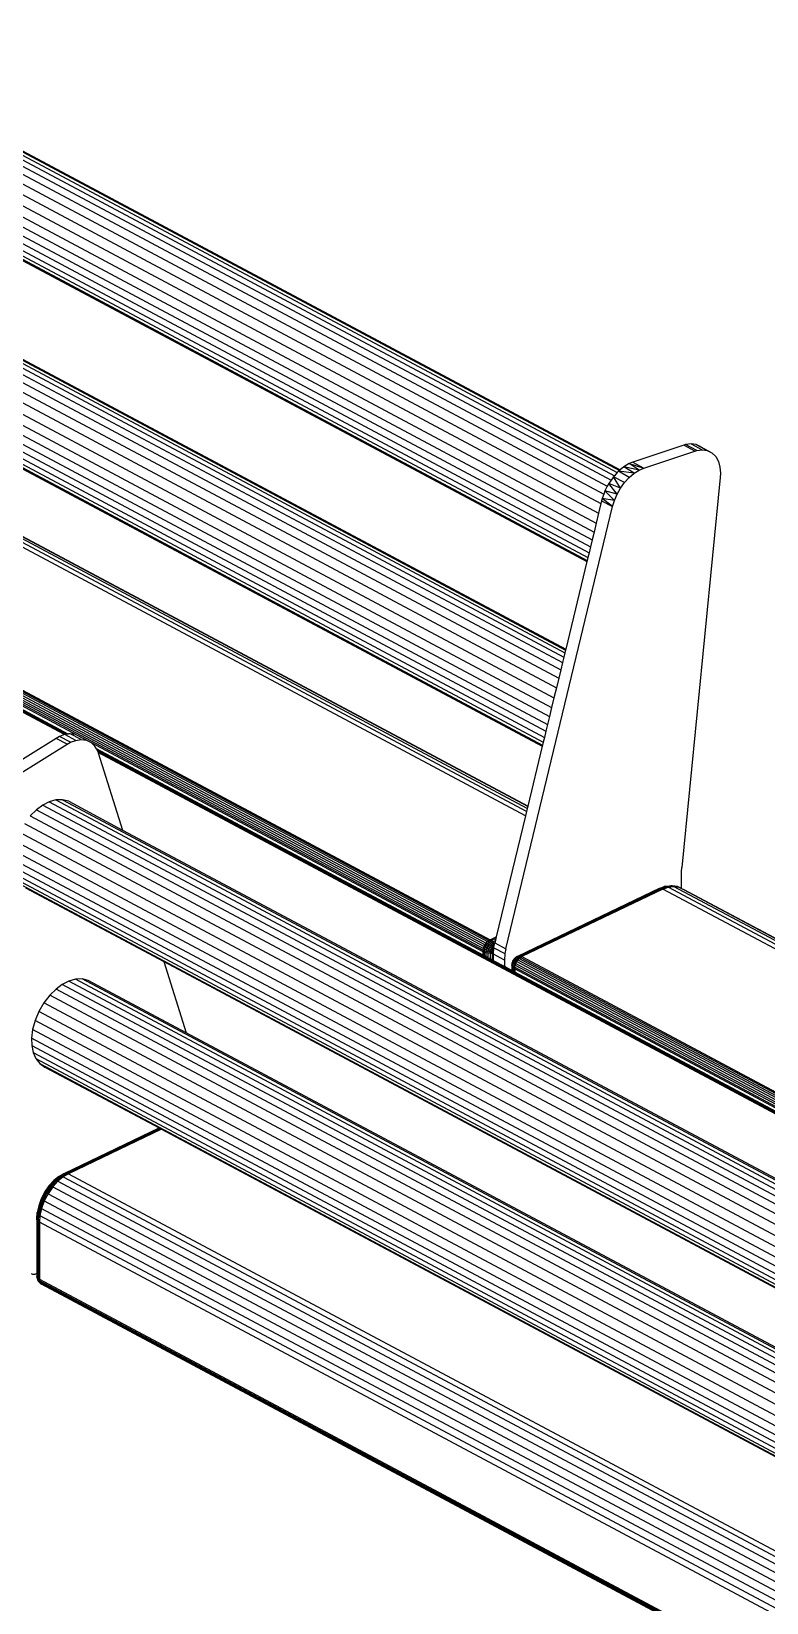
# Model space of a CAD drawing. Header units: millimetres. Extents: x 153 to 4750, y 92 to 3343.
# Drawn here: x 3536 to 3903, y 2162 to 2947 of the extents above; entities that cross this region are included whole.
import ezdxf

# ---------------------------------------------------------------- set-up
doc = ezdxf.new("R2010")
doc.units = ezdxf.units.MM

msp = doc.modelspace()

# ---------------------------------------------------------------- linework, layer by layer
for p, q in [((3224.98, 3039.3), (3823.91, 2719.74)), ((3228.34, 3041.54), (3825.77, 2722.78)), ((3231.54, 3042.96), (3827.44, 2725.01)), ((3234.67, 3043.65), (3828.89, 2726.6)), ((3237.79, 3043.56), (3829.93, 2727.63)), ((3218.61, 3032.5), (3820.75, 2711.23)), ((3221.67, 3036.25), (3822.15, 2715.86)), ((3254.79, 3035.07), (3830.36, 2727.98)), ((3214.01, 3023.85), (3818.37, 2701.39)), ((3216, 3028.28), (3819.55, 2706.26)), ((3212, 3015.46), (3816.35, 2693.01)), ((3212.68, 3019.5), (3817.29, 2696.91)), ((3211.9, 3011.61), (3815.51, 2689.55)), ((3212.43, 3007.87), (3814.77, 2686.49)), ((3213.67, 3004.52), (3814.2, 2684.11)), ((3215.58, 3001.81), (3813.83, 2682.61)), ((3249.67, 2983.06), (3813.71, 2682.12)), ((3221.8, 2944.09), (3802.19, 2634.42)), ((3224.94, 2944.78), (3802.69, 2636.52)), ((3228.06, 2944.7), (3803.03, 2637.92)), ((3211.93, 2937.38), (3799.62, 2623.82)), ((3215.25, 2940.43), (3800.65, 2628.09)), ((3218.6, 2942.67), (3801.52, 2631.66)), ((3245.06, 2936.21), (3803.15, 2638.43)), ((3206.27, 2929.41), (3797.27, 2614.08)), ((3208.87, 2933.63), (3798.47, 2619.05)), ((3202.95, 2920.64), (3795.01, 2604.74)), ((3204.27, 2924.99), (3796.09, 2609.22)), ((3202.17, 2912.74), (3793.23, 2597.37)), ((3202.27, 2916.59), (3794.07, 2600.83)), ((3202.7, 2909.01), (3792.49, 2594.32)), ((3203.93, 2905.66), (3791.92, 2591.94)), ((3205.85, 2902.94), (3791.55, 2590.44)), ((3239.94, 2884.19), (3791.43, 2589.94)), ((3783.02, 2555.15), (3228.28, 2851.13)), ((3783.53, 2557.26), (3230.92, 2852.11)), ((3783.92, 2558.87), (3233.62, 2852.48)), ((3784.14, 2559.78), (3236.23, 2852.12)), ((3784.17, 2559.88), (3238.55, 2850.99)), ((3552.72, 2595.71), (3146.97, 2812.21)), ((3553.56, 2595.87), (3147.63, 2812.45)), ((3554.23, 2595.96), (3148.3, 2812.54)), ((3559.23, 2595.27), (3154.23, 2811.37)), ((3154.29, 2812.18), (3761.87, 2488)), ((3154.48, 2813.08), (3762.07, 2488.9)), ((3154.82, 2814.01), (3762.41, 2489.83)), ((3155.29, 2814.93), (3762.88, 2490.75)), ((3155.87, 2815.76), (3763.46, 2491.59)), ((3156.52, 2816.48), (3764.11, 2492.3)), ((3157.2, 2817.03), (3764.78, 2492.85)), ((3157.86, 2817.42), (3765.44, 2493.24)), ((3554.62, 2596.01), (3154.23, 2809.67)), ((3862.19, 2740.29), (3836.65, 2731.79)), ((3863.06, 2740.55), (3862.19, 2740.29)), ((3867.69, 2737.35), (3862.19, 2740.29)), ((3865.76, 2740.92), (3863.06, 2740.55)), ((3868.56, 2737.61), (3863.06, 2740.55)), ((3865.76, 2740.92), (3871.27, 2737.98)), ((3868.37, 2740.56), (3865.76, 2740.92)), ((3870.69, 2739.43), (3868.37, 2740.56)), ((3868.37, 2740.56), (3873.87, 2737.63)), ((3870.69, 2739.43), (3876.19, 2736.5)), ((3836.65, 2731.79), (3834.88, 2731.07)), ((3836.65, 2731.79), (3842.15, 2728.85)), ((3842.15, 2728.85), (3867.69, 2737.35)), ((3867.69, 2737.35), (3868.56, 2737.61)), ((3868.56, 2737.61), (3871.27, 2737.98)), ((3871.27, 2737.98), (3873.87, 2737.63)), ((3873.87, 2737.63), (3876.19, 2736.5)), ((3876.19, 2736.5), (3878.07, 2734.64)), ((3878.07, 2734.64), (3879.42, 2732.19)), ((3879.42, 2732.19), (3880.2, 2729.35)), ((3826.93, 2724.45), (3825.77, 2722.78)), ((3827.44, 2725.01), (3826.93, 2724.45)), ((3830.52, 2718.83), (3826.93, 2724.45)), ((3832.58, 2721.7), (3826.93, 2724.45)), ((3828.89, 2726.6), (3827.44, 2725.01)), ((3829.53, 2727.3), (3828.89, 2726.6)), ((3829.93, 2727.63), (3829.53, 2727.3)), ((3834.88, 2724.22), (3829.53, 2727.3)), ((3837.32, 2726.28), (3829.53, 2727.3)), ((3830.36, 2727.98), (3829.93, 2727.63)), ((3832.23, 2729.52), (3830.36, 2727.98)), ((3834.88, 2731.07), (3832.23, 2729.52)), ((3837.32, 2726.28), (3832.23, 2729.52)), ((3839.78, 2727.83), (3832.23, 2729.52)), ((3832.58, 2721.7), (3834.88, 2724.22)), ((3834.88, 2731.07), (3842.15, 2728.85)), ((3839.78, 2727.83), (3834.88, 2731.07)), ((3834.88, 2724.22), (3837.32, 2726.28)), ((3837.32, 2726.28), (3839.78, 2727.83)), ((3839.78, 2727.83), (3842.15, 2728.85)), ((3880.33, 2724.17), (3861.15, 2529.32)), ((3880.2, 2729.35), (3880.44, 2726.33)), ((3880.44, 2726.33), (3880.33, 2724.17)), ((3822.15, 2715.86), (3821.38, 2713.7)), ((3822.72, 2717.44), (3822.15, 2715.86)), ((3823.91, 2719.74), (3822.72, 2717.44)), ((3827.48, 2712.63), (3822.72, 2717.44)), ((3828.8, 2715.76), (3822.72, 2717.44)), ((3824.61, 2721.1), (3823.91, 2719.74)), ((3825.77, 2722.78), (3824.61, 2721.1)), ((3828.8, 2715.76), (3824.61, 2721.1)), ((3830.52, 2718.83), (3824.61, 2721.1)), ((3827.48, 2712.63), (3828.8, 2715.76)), ((3828.8, 2715.76), (3830.52, 2718.83)), ((3830.52, 2718.83), (3832.58, 2721.7)), ((3773.18, 2488.75), (3826.57, 2709.6)), ((3820.75, 2711.23), (3819.55, 2706.26)), ((3821.07, 2712.53), (3820.75, 2711.23)), ((3821.38, 2713.7), (3821.07, 2712.53)), ((3821.07, 2712.53), (3826.57, 2709.6)), ((3826.57, 2709.6), (3821.38, 2713.7)), ((3827.48, 2712.63), (3821.38, 2713.7)), ((3826.57, 2709.6), (3827.48, 2712.63)), ((3818.37, 2701.39), (3817.29, 2696.91)), ((3819.55, 2706.26), (3818.37, 2701.39)), ((3816.35, 2693.01), (3815.51, 2689.55)), ((3817.29, 2696.91), (3816.35, 2693.01)), ((3814.77, 2686.49), (3814.2, 2684.11)), ((3815.51, 2689.55), (3814.77, 2686.49)), ((3813.71, 2682.12), (3803.15, 2638.43)), ((3813.83, 2682.61), (3813.71, 2682.12)), ((3814.2, 2684.11), (3813.83, 2682.61)), ((3803.03, 2637.92), (3802.69, 2636.52)), ((3803.15, 2638.43), (3803.03, 2637.92)), ((3801.52, 2631.66), (3800.65, 2628.09)), ((3802.19, 2634.42), (3801.52, 2631.66)), ((3802.69, 2636.52), (3802.19, 2634.42)), ((3799.62, 2623.82), (3798.47, 2619.05)), ((3800.65, 2628.09), (3799.62, 2623.82)), ((3797.27, 2614.08), (3796.09, 2609.22)), ((3798.47, 2619.05), (3797.27, 2614.08)), ((3796.09, 2609.22), (3795.01, 2604.74)), ((3794.07, 2600.83), (3793.23, 2597.37)), ((3795.01, 2604.74), (3794.07, 2600.83)), ((3548.47, 2593.82), (3522.92, 2577.86)), ((3528.43, 2574.93), (3553.97, 2590.88)), ((3550.24, 2594.8), (3548.47, 2593.82)), ((3553.97, 2590.88), (3548.47, 2593.82)), ((3552.72, 2595.71), (3550.24, 2594.8)), ((3555.74, 2591.86), (3550.24, 2594.8)), ((3552.88, 2595.77), (3552.72, 2595.71)), ((3553.56, 2595.87), (3552.88, 2595.77)), ((3558.38, 2592.84), (3552.88, 2595.77)), ((3554.23, 2595.96), (3553.56, 2595.87)), ((3553.97, 2590.88), (3555.74, 2591.86)), ((3554.62, 2596.01), (3554.23, 2595.96)), ((3554.65, 2596.02), (3554.62, 2596.01)), ((3555.58, 2596.14), (3554.65, 2596.02)), ((3561.08, 2593.21), (3555.58, 2596.14)), ((3558.18, 2595.79), (3555.58, 2596.14)), ((3555.74, 2591.86), (3558.38, 2592.84)), ((3563.68, 2592.85), (3558.18, 2595.79)), ((3559.23, 2595.27), (3558.18, 2595.79)), ((3558.38, 2592.84), (3561.08, 2593.21)), ((3560.5, 2594.66), (3559.23, 2595.27)), ((3560.5, 2594.66), (3566.01, 2591.72)), ((3561.08, 2593.21), (3563.68, 2592.85)), ((3563.68, 2592.85), (3566.01, 2591.72)), ((3566.01, 2591.72), (3566.14, 2591.59)), ((3761.81, 2487.19), (3566.14, 2591.59)), ((3566.14, 2591.59), (3567.89, 2589.86)), ((3791.55, 2590.44), (3791.43, 2589.94)), ((3791.92, 2591.94), (3791.55, 2590.44)), ((3792.49, 2594.32), (3791.92, 2591.94)), ((3793.23, 2597.37), (3792.49, 2594.32)), ((3568.62, 2588.54), (3567.89, 2589.86)), ((3761.81, 2485.49), (3568.62, 2588.54)), ((3568.62, 2588.54), (3568.82, 2588.17)), ((4177.61, 2263.36), (3568.82, 2588.17)), ((3568.82, 2588.17), (3569.18, 2587.53)), ((4176.9, 2263.28), (3569.18, 2587.53)), ((3569.18, 2587.53), (3569.24, 2587.42)), ((3569.24, 2587.42), (3569.46, 2586.78)), ((4176.16, 2263.08), (3569.46, 2586.78)), ((3569.46, 2586.78), (3569.55, 2586.55)), ((3569.55, 2586.55), (3581.66, 2548.05)), ((3791.43, 2589.94), (3784.17, 2559.88)), ((3541.87, 2560.45), (3538.73, 2558.15)), ((3545.07, 2562.1), (3541.87, 2560.45)), ((3541.87, 2560.45), (4141.12, 2240.72)), ((3548.42, 2563.07), (3545.07, 2562.1)), ((3545.07, 2562.1), (4143.31, 2242.91)), ((3551.74, 2563.2), (3548.42, 2563.07)), ((3548.42, 2563.07), (4145.39, 2244.56)), ((3554.8, 2562.38), (3551.74, 2563.2)), ((3551.74, 2563.2), (4146.94, 2245.63)), ((3554.8, 2562.38), (3581.66, 2548.05)), ((3783.92, 2558.87), (3783.53, 2557.26)), ((3784.14, 2559.78), (3783.92, 2558.87)), ((3784.17, 2559.88), (3784.14, 2559.78)), ((3532.69, 2551.3), (4134.99, 2229.94)), ((3538.73, 2558.15), (3535.61, 2555.07)), ((3535.61, 2555.07), (4136.8, 2234.3)), ((3538.73, 2558.15), (4138.93, 2237.91)), ((3783.02, 2555.15), (3768.4, 2494.65)), ((3783.53, 2557.26), (3783.02, 2555.15)), ((3530.19, 2547.01), (4133.78, 2224.96)), ((3581.66, 2548.05), (4147.64, 2246.07)), ((3527.04, 2537.92), (4134.34, 2213.89)), ((3528.27, 2542.45), (4133.75, 2219.4)), ((3526.5, 2533.68), (4134.87, 2209.09)), ((3526.6, 2529.92), (4135.29, 2205.15)), ((3861.04, 2527.16), (3861.15, 2529.32)), ((3527.28, 2526.53), (4135.64, 2201.93)), ((3528.61, 2523.45), (4135.92, 2199.42)), ((3530.61, 2520.93), (4136.08, 2197.88)), ((3849.8, 2518.82), (3852.33, 2519.75)), ((3850.42, 2518.89), (3853.01, 2519.85)), ((3851.06, 2518.78), (3853.69, 2519.75)), ((3851.68, 2518.52), (3854.32, 2519.49)), ((3853.01, 2519.85), (3852.33, 2519.75)), ((3853.01, 2519.85), (3855.67, 2520.21)), ((3853.69, 2519.75), (3853.01, 2519.85)), ((3856.38, 2520.12), (3853.69, 2519.75)), ((3854.32, 2519.49), (3853.69, 2519.75)), ((3854.32, 2519.49), (3857.03, 2519.86)), ((4461.91, 2195.31), (3854.32, 2519.49)), ((3856.38, 2520.12), (3855.67, 2520.21)), ((3857.03, 2519.86), (3856.38, 2520.12)), ((3858.97, 2519.76), (3856.38, 2520.12)), ((3857.03, 2519.86), (3859.63, 2519.51)), ((4464.61, 2195.68), (3857.03, 2519.86)), ((3859.63, 2519.51), (3858.97, 2519.76)), ((4467.21, 2195.33), (3859.63, 2519.51)), ((3859.63, 2519.51), (3861.04, 2518.82)), ((3861.04, 2518.82), (3861.04, 2527.16)), ((3533.21, 2519.2), (3602.33, 2482.32)), ((3849.8, 2518.82), (3779.38, 2485.1)), ((3850.42, 2518.89), (3779.99, 2485.17)), ((3851.06, 2518.78), (3780.64, 2485.06)), ((3851.68, 2518.52), (3781.26, 2484.8)), ((3850.42, 2518.89), (3849.8, 2518.82)), ((3851.06, 2518.78), (3850.42, 2518.89)), ((3851.68, 2518.52), (3851.06, 2518.78)), ((4459.27, 2194.34), (3851.68, 2518.52)), ((3861.04, 2518.82), (3861.95, 2518.38)), ((4469.53, 2194.2), (3861.95, 2518.38)), ((3761.81, 2487.19), (3761.87, 2488)), ((3761.87, 2488), (3762.07, 2488.9)), ((3762.56, 2487.68), (3761.87, 2488)), ((3762.07, 2488.9), (3762.41, 2489.83)), ((3762.75, 2488.56), (3762.07, 2488.9)), ((3762.41, 2489.83), (3762.88, 2490.75)), ((3763.08, 2489.48), (3762.41, 2489.83)), ((3762.56, 2487.68), (3762.75, 2488.56)), ((3762.75, 2488.56), (3763.08, 2489.48)), ((3763.57, 2488.22), (3762.75, 2488.56)), ((3762.88, 2490.75), (3763.46, 2491.59)), ((3763.55, 2490.38), (3762.88, 2490.75)), ((3763.08, 2489.48), (3763.55, 2490.38)), ((3763.88, 2489.09), (3763.08, 2489.48)), ((3763.39, 2487.39), (3763.57, 2488.22)), ((3763.46, 2491.59), (3764.11, 2492.3)), ((3764.12, 2491.21), (3763.46, 2491.59)), ((3763.55, 2490.38), (3764.12, 2491.21)), ((3764.32, 2489.94), (3763.55, 2490.38)), ((3763.57, 2488.22), (3763.88, 2489.09)), ((3764.5, 2487.9), (3763.57, 2488.22)), ((3763.88, 2489.09), (3764.32, 2489.94)), ((3764.78, 2488.68), (3763.88, 2489.09)), ((3764.11, 2492.3), (3764.78, 2492.85)), ((3764.76, 2491.91), (3764.11, 2492.3)), ((3764.12, 2491.21), (3764.76, 2491.91)), ((3764.86, 2490.72), (3764.12, 2491.21)), ((3764.32, 2489.94), (3764.86, 2490.72)), ((3765.18, 2489.45), (3764.32, 2489.94)), ((3764.5, 2487.9), (3764.78, 2488.68)), ((3764.76, 2491.91), (3765.42, 2492.45)), ((3765.47, 2491.39), (3764.76, 2491.91)), ((3764.78, 2492.85), (3765.44, 2493.24)), ((3765.42, 2492.45), (3764.78, 2492.85)), ((3764.78, 2488.68), (3765.18, 2489.45)), ((3765.73, 2488.27), (3764.78, 2488.68)), ((3764.86, 2490.72), (3765.47, 2491.39)), ((3765.66, 2490.15), (3764.86, 2490.72)), ((3765.18, 2489.45), (3765.66, 2490.15)), ((3766.06, 2488.92), (3765.18, 2489.45)), ((3766.07, 2492.83), (3765.42, 2492.45)), ((3765.42, 2492.45), (3766.1, 2491.9)), ((3765.44, 2493.24), (3768.4, 2494.65)), ((3766.07, 2492.83), (3765.44, 2493.24)), ((3765.47, 2491.39), (3766.1, 2491.9)), ((3766.21, 2490.74), (3765.47, 2491.39)), ((3765.49, 2487.61), (3765.73, 2488.27)), ((3765.66, 2490.15), (3766.21, 2490.74)), ((3766.47, 2489.51), (3765.66, 2490.15)), ((3765.73, 2488.27), (3766.06, 2488.92)), ((3766.66, 2487.89), (3765.73, 2488.27)), ((3766.06, 2488.92), (3766.47, 2489.51)), ((3766.92, 2488.39), (3766.06, 2488.92)), ((3766.07, 2492.83), (3768.21, 2493.86)), ((3766.71, 2492.26), (3766.07, 2492.83)), ((3766.71, 2492.26), (3766.1, 2491.9)), ((3766.1, 2491.9), (3766.77, 2491.21)), ((3766.21, 2490.74), (3766.77, 2491.21)), ((3766.93, 2490.01), (3766.21, 2490.74)), ((3766.47, 2489.51), (3766.93, 2490.01)), ((3767.19, 2488.89), (3766.47, 2489.51)), ((3766.66, 2487.89), (3766.92, 2488.39)), ((3766.71, 2492.26), (3767.97, 2492.86)), ((3767.33, 2491.53), (3766.71, 2492.26)), ((3767.33, 2491.53), (3766.77, 2491.21)), ((3766.77, 2491.21), (3767.41, 2490.4)), ((3766.92, 2488.39), (3767.18, 2488.76)), ((3767.14, 2488.25), (3766.92, 2488.39)), ((3766.93, 2490.01), (3767.41, 2490.4)), ((3767.28, 2489.6), (3766.93, 2490.01)), ((3767.1, 2487.72), (3767.14, 2488.25)), ((3767.14, 2488.25), (3767.18, 2488.76)), ((3767.18, 2488.76), (3767.19, 2488.89)), ((3767.19, 2488.89), (3767.21, 2489.27)), ((3767.21, 2489.27), (3767.28, 2489.6)), ((3767.21, 2489.27), (3772.72, 2486.34)), ((3767.28, 2489.6), (3767.43, 2490.37)), ((3767.33, 2491.53), (3767.69, 2491.71)), ((3767.58, 2491.14), (3767.33, 2491.53)), ((3767.44, 2490.42), (3767.41, 2490.4)), ((3767.41, 2490.4), (3767.43, 2490.37)), ((3767.44, 2490.42), (3767.58, 2491.14)), ((3767.58, 2491.14), (3767.69, 2491.71)), ((3767.97, 2492.86), (3767.69, 2491.71)), ((3767.69, 2491.71), (3773.18, 2488.75)), ((3768.21, 2493.86), (3767.97, 2492.86)), ((3768.4, 2494.65), (3768.21, 2493.86)), ((3773.18, 2488.75), (3772.72, 2486.34)), ((3602.33, 2482.32), (3613.54, 2446.68)), ((3602.33, 2482.32), (4136.12, 2197.52)), ((3761.81, 2485.49), (3761.81, 2487.19)), ((3762.5, 2486.88), (3761.81, 2487.19)), ((3762.5, 2485.12), (3761.81, 2485.49)), ((3762.5, 2486.88), (3762.56, 2487.68)), ((3763.33, 2486.63), (3762.5, 2486.88)), ((3762.5, 2485.12), (3762.5, 2486.88)), ((3763.33, 2484.68), (3762.5, 2485.12)), ((3763.39, 2487.39), (3762.56, 2487.68)), ((3763.33, 2486.63), (3763.39, 2487.39)), ((3763.33, 2484.68), (3763.33, 2486.63)), ((3764.29, 2486.47), (3763.33, 2486.63)), ((3764.29, 2484.17), (3763.33, 2484.68)), ((3764.34, 2487.15), (3763.39, 2487.39)), ((3764.29, 2486.47), (3764.34, 2487.15)), ((3764.29, 2486.47), (3764.29, 2484.17)), ((3765.31, 2486.4), (3764.29, 2486.47)), ((3765.31, 2483.62), (3764.29, 2484.17)), ((3764.34, 2487.15), (3764.5, 2487.9)), ((3765.35, 2486.98), (3764.34, 2487.15)), ((3765.49, 2487.61), (3764.5, 2487.9)), ((3765.31, 2486.4), (3765.35, 2486.98)), ((3766.34, 2486.44), (3765.31, 2486.4)), ((3765.31, 2486.4), (3765.31, 2483.62)), ((3766.34, 2483.08), (3765.31, 2483.62)), ((3765.35, 2486.98), (3765.49, 2487.61)), ((3766.37, 2486.88), (3765.35, 2486.98)), ((3766.47, 2487.38), (3765.49, 2487.61)), ((3766.34, 2486.44), (3766.37, 2486.88)), ((3767.01, 2486.54), (3766.34, 2486.44)), ((3766.34, 2486.44), (3766.34, 2483.08)), ((3766.97, 2482.74), (3766.34, 2483.08)), ((3766.37, 2486.88), (3766.47, 2487.38)), ((3767.04, 2486.88), (3766.37, 2486.88)), ((3766.47, 2487.38), (3766.66, 2487.89)), ((3767.06, 2487.27), (3766.47, 2487.38)), ((3767.1, 2487.72), (3766.66, 2487.89)), ((3766.97, 2486.02), (3767.01, 2486.54)), ((3766.97, 2482.74), (3766.97, 2486.02)), ((3772.47, 2483.08), (3766.97, 2486.02)), ((3772.47, 2479.8), (3766.97, 2482.74)), ((3767.01, 2486.54), (3767.04, 2486.88)), ((3767.04, 2486.88), (3767.06, 2487.27)), ((3767.06, 2487.27), (3767.1, 2487.72)), ((3772.72, 2486.34), (3772.47, 2483.08)), ((3772.47, 2483.08), (3772.47, 2479.8)), ((3776.26, 2480.55), (3776.31, 2481.13)), ((3776.26, 2480.55), (3776.26, 2477.78)), ((3776.34, 2480.04), (3776.26, 2480.55)), ((3776.31, 2481.13), (3776.44, 2481.76)), ((3776.39, 2480.72), (3776.31, 2481.13)), ((3776.34, 2480.04), (3776.39, 2480.72)), ((3776.39, 2480.72), (3776.55, 2481.47)), ((3776.68, 2480.3), (3776.39, 2480.72)), ((3776.44, 2481.76), (3776.68, 2482.42)), ((3776.55, 2481.47), (3776.44, 2481.76)), ((3776.55, 2481.47), (3776.84, 2482.25)), ((3776.86, 2481.14), (3776.55, 2481.47)), ((3776.62, 2479.55), (3776.68, 2480.3)), ((3776.68, 2482.42), (3776.72, 2482.52)), ((3776.84, 2482.25), (3776.68, 2482.42)), ((3776.68, 2480.3), (3776.86, 2481.14)), ((3777.13, 2479.91), (3776.68, 2480.3)), ((3776.72, 2482.52), (3776.98, 2483.02)), ((3776.84, 2482.25), (3777.23, 2483.02)), ((3777.17, 2482), (3776.84, 2482.25)), ((3776.86, 2481.14), (3777.17, 2482)), ((3777.32, 2480.79), (3776.86, 2481.14)), ((3777.01, 2483.07), (3776.98, 2483.02)), ((3777.01, 2483.07), (3777.42, 2483.66)), ((3777.23, 2483.02), (3777.01, 2483.07)), ((3777.32, 2480.79), (3777.13, 2479.91)), ((3777.17, 2482), (3777.61, 2482.86)), ((3777.65, 2481.71), (3777.17, 2482)), ((3777.23, 2483.02), (3777.72, 2483.72)), ((3777.61, 2482.86), (3777.23, 2483.02)), ((3777.65, 2481.71), (3777.32, 2480.79)), ((3777.89, 2480.46), (3777.32, 2480.79)), ((3777.42, 2483.66), (3777.88, 2484.17)), ((3777.72, 2483.72), (3777.42, 2483.66)), ((3777.61, 2482.86), (3778.15, 2483.64)), ((3778.11, 2482.61), (3777.61, 2482.86)), ((3778.11, 2482.61), (3777.65, 2481.71)), ((3778.22, 2481.39), (3777.65, 2481.71)), ((3777.69, 2479.56), (3777.89, 2480.46)), ((3777.72, 2483.72), (3778.26, 2484.31)), ((3778.15, 2483.64), (3777.72, 2483.72)), ((3777.88, 2484.17), (3778.36, 2484.56)), ((3778.26, 2484.31), (3777.88, 2484.17)), ((3777.89, 2480.46), (3778.22, 2481.39)), ((3777.89, 2480.46), (4385.47, 2156.28)), ((3778.68, 2483.44), (3778.11, 2482.61)), ((3778.69, 2482.31), (3778.11, 2482.61)), ((3778.15, 2483.64), (3778.75, 2484.3)), ((3778.68, 2483.44), (3778.15, 2483.64)), ((3778.22, 2481.39), (3778.69, 2482.31)), ((3778.22, 2481.39), (4385.81, 2157.21)), ((3778.26, 2484.31), (3778.83, 2484.78)), ((3778.75, 2484.3), (3778.26, 2484.31)), ((3778.83, 2484.83), (3778.36, 2484.56)), ((3778.36, 2484.56), (3778.83, 2484.78)), ((3779.32, 2484.14), (3778.68, 2483.44)), ((3779.27, 2483.15), (3778.68, 2483.44)), ((3778.69, 2482.31), (3779.27, 2483.15)), ((3778.69, 2482.31), (4386.28, 2158.13)), ((3778.75, 2484.3), (3779.38, 2484.81)), ((3779.32, 2484.14), (3778.75, 2484.3)), ((3778.83, 2484.83), (3779.38, 2485.1)), ((3779.38, 2485.1), (3778.83, 2484.78)), ((3778.83, 2484.78), (3779.38, 2484.81)), ((3779.27, 2483.15), (3779.92, 2483.86)), ((3779.27, 2483.15), (4386.86, 2158.97)), ((3779.99, 2484.68), (3779.32, 2484.14)), ((3779.92, 2483.86), (3779.32, 2484.14)), ((3779.38, 2485.1), (3779.99, 2485.17)), ((3779.99, 2485.17), (3779.38, 2484.81)), ((3779.38, 2484.81), (3779.99, 2484.68)), ((3779.92, 2483.86), (3780.6, 2484.41)), ((3779.92, 2483.86), (4387.51, 2159.68)), ((3779.99, 2485.17), (3780.64, 2485.06)), ((3780.64, 2485.06), (3779.99, 2484.68)), ((3780.6, 2484.41), (3779.99, 2484.68)), ((3780.6, 2484.41), (3781.26, 2484.8)), ((3780.6, 2484.41), (4388.18, 2160.23)), ((3780.64, 2485.06), (3781.26, 2484.8)), ((3781.26, 2484.8), (4388.85, 2160.62)), ((3554.8, 2472.55), (3551.6, 2470.9)), ((3558.15, 2473.52), (3554.8, 2472.55)), ((4140.18, 2160.22), (3554.8, 2472.55)), ((3561.47, 2473.65), (3558.15, 2473.52)), ((4139.86, 2163.15), (3558.15, 2473.52)), ((4139.64, 2165.16), (3561.47, 2473.65)), ((3564.53, 2472.83), (3561.47, 2473.65)), ((3613.54, 2446.68), (3564.53, 2472.83)), ((3776.26, 2477.78), (3772.47, 2479.8)), ((3776.34, 2477.74), (3776.26, 2477.78)), ((3776.62, 2479.55), (3776.34, 2480.04)), ((3776.34, 2480.04), (3776.34, 2477.74)), ((3776.62, 2477.59), (3776.34, 2477.74)), ((3777.07, 2479.11), (3776.62, 2479.55)), ((3776.62, 2479.55), (3776.62, 2477.59)), ((3777.07, 2477.35), (3776.62, 2477.59)), ((3777.07, 2479.11), (3777.13, 2479.91)), ((3777.63, 2478.75), (3777.07, 2479.11)), ((3777.07, 2479.11), (3777.07, 2477.35)), ((3777.63, 2477.05), (3777.07, 2477.35)), ((3777.69, 2479.56), (3777.13, 2479.91)), ((3777.63, 2478.75), (3777.69, 2479.56)), ((4182.32, 2262.82), (3777.63, 2478.75)), ((3777.63, 2478.75), (3777.63, 2477.05)), ((4178.01, 2263.4), (3777.63, 2477.05)), ((3777.69, 2479.56), (4385.28, 2155.38)), ((3545.34, 2465.52), (3542.42, 2461.75)), ((3548.47, 2468.6), (3545.34, 2465.52)), ((4141.57, 2147.4), (3545.34, 2465.52)), ((3551.6, 2470.9), (3548.47, 2468.6)), ((4141.02, 2152.44), (3548.47, 2468.6)), ((4140.56, 2156.66), (3551.6, 2470.9)), ((3539.92, 2457.46), (3538, 2452.9)), ((3542.42, 2461.75), (3539.92, 2457.46)), ((4142.83, 2135.77), (3539.92, 2457.46)), ((4142.18, 2141.74), (3542.42, 2461.75)), ((3538, 2452.9), (3536.77, 2448.37)), ((4143.48, 2129.85), (3538, 2452.9)), ((3536.77, 2448.37), (3536.23, 2444.13)), ((4144.6, 2119.54), (3536.23, 2444.13)), ((3536.23, 2444.13), (3536.33, 2440.37)), ((4144.08, 2124.34), (3536.77, 2448.37)), ((4139.55, 2166.03), (3613.54, 2446.68)), ((3536.33, 2440.37), (4145.03, 2115.6)), ((3536.33, 2440.37), (3537.01, 2436.98)), ((3537.01, 2436.98), (4145.38, 2112.38)), ((3537.01, 2436.98), (3538.34, 2433.9)), ((3538.34, 2433.9), (4145.65, 2109.87)), ((3538.34, 2433.9), (3540.34, 2431.39)), ((3540.34, 2431.39), (4145.82, 2108.33)), ((3540.34, 2431.39), (3542.94, 2429.65)), ((3542.94, 2429.65), (3599.99, 2399.22)), ((3552.87, 2376.66), (3599.99, 2399.22)), ((3553.49, 2376.73), (3600.21, 2399.1)), ((3554.13, 2376.62), (3600.62, 2398.88)), ((3601.17, 2398.58), (3554.75, 2376.36)), ((3599.99, 2399.22), (3600.21, 2399.1)), ((3600.21, 2399.1), (3600.62, 2398.88)), ((3600.62, 2398.88), (3601.17, 2398.58)), ((3601.17, 2398.58), (4145.86, 2107.97)), ((3544.96, 2370.26), (3542.8, 2367.15)), ((3545.25, 2370.31), (3543.02, 2367.1)), ((3547.37, 2372.9), (3544.96, 2370.26)), ((3544.96, 2370.26), (3545.25, 2370.31)), ((3547.74, 2373.04), (3545.25, 2370.31)), ((3545.25, 2370.31), (3545.68, 2370.23)), ((3548.23, 2373.03), (3545.68, 2370.23)), ((3548.8, 2372.87), (3546.21, 2370.03)), ((3549.41, 2372.59), (3546.81, 2369.74)), ((3549.87, 2374.95), (3547.37, 2372.9)), ((3547.37, 2372.9), (3547.74, 2373.04)), ((3550.33, 2375.17), (3547.74, 2373.04)), ((3547.74, 2373.04), (3548.23, 2373.03)), ((3550.89, 2375.2), (3548.23, 2373.03)), ((3548.23, 2373.03), (3548.8, 2372.87)), ((3551.49, 2375.07), (3548.8, 2372.87)), ((3549.41, 2372.59), (3548.8, 2372.87)), ((3552.11, 2374.81), (3549.41, 2372.59)), ((3549.41, 2372.59), (4152.04, 2051.05)), ((3549.87, 2374.95), (3552.32, 2376.39)), ((3549.87, 2374.95), (3550.33, 2375.17)), ((3550.33, 2375.17), (3552.87, 2376.66)), ((3550.33, 2375.17), (3550.89, 2375.2)), ((3550.89, 2375.2), (3553.49, 2376.73)), ((3550.89, 2375.2), (3551.49, 2375.07)), ((3551.49, 2375.07), (3554.13, 2376.62)), ((3552.11, 2374.81), (3551.49, 2375.07)), ((3554.75, 2376.36), (3552.11, 2374.81)), ((3552.11, 2374.81), (4151.62, 2054.93)), ((3552.32, 2376.39), (3552.87, 2376.66)), ((3552.87, 2376.66), (3553.49, 2376.73)), ((3553.49, 2376.73), (3554.13, 2376.62)), ((3554.13, 2376.62), (3554.75, 2376.36)), ((3554.75, 2376.36), (4151.28, 2058.08)), ((3541.06, 2363.76), (3539.81, 2360.29)), ((3541.21, 2363.58), (3539.92, 2360)), ((3541.55, 2363.34), (3540.22, 2359.67)), ((3542.02, 2363.04), (3540.68, 2359.32)), ((3541.1, 2363.85), (3541.06, 2363.76)), ((3541.06, 2363.76), (3541.21, 2363.58)), ((3542.77, 2367.1), (3541.1, 2363.85)), ((3543.02, 2367.1), (3541.21, 2363.58)), ((3541.21, 2363.58), (3541.55, 2363.34)), ((3542.6, 2362.73), (3541.25, 2358.99)), ((3543.4, 2366.94), (3541.55, 2363.34)), ((3541.55, 2363.34), (3542.02, 2363.04)), ((3543.9, 2366.69), (3542.02, 2363.04)), ((3542.6, 2362.73), (3542.02, 2363.04)), ((3544.48, 2366.39), (3542.6, 2362.73)), ((3542.6, 2362.73), (4150.18, 2038.55)), ((3542.77, 2367.1), (3542.8, 2367.15)), ((3542.8, 2367.15), (3543.02, 2367.1)), ((3543.02, 2367.1), (3543.4, 2366.94)), ((3545.68, 2370.23), (3543.4, 2366.94)), ((3543.4, 2366.94), (3543.9, 2366.69)), ((3546.21, 2370.03), (3543.9, 2366.69)), ((3544.48, 2366.39), (3543.9, 2366.69)), ((3546.81, 2369.74), (3544.48, 2366.39)), ((3544.48, 2366.39), (4152.07, 2042.21)), ((3545.68, 2370.23), (3546.21, 2370.03)), ((3546.81, 2369.74), (3546.21, 2370.03)), ((3546.81, 2369.74), (4152.53, 2046.55)), ((3538.86, 2353.96), (3539.09, 2356.97)), ((3538.94, 2353.44), (3539.17, 2356.56)), ((3539.81, 2360.29), (3539.09, 2356.97)), ((3539.17, 2356.56), (3539.09, 2356.97)), ((3539.92, 2360), (3539.17, 2356.56)), ((3539.46, 2356.15), (3539.17, 2356.56)), ((3539.22, 2352.95), (3539.46, 2356.15)), ((3540.22, 2359.67), (3539.46, 2356.15)), ((3539.91, 2355.75), (3539.46, 2356.15)), ((3539.67, 2352.51), (3539.91, 2355.75)), ((3539.81, 2360.29), (3539.92, 2360)), ((3540.68, 2359.32), (3539.91, 2355.75)), ((3540.47, 2355.41), (3539.91, 2355.75)), ((3539.92, 2360), (3540.22, 2359.67)), ((3540.22, 2359.67), (3540.68, 2359.32)), ((3540.47, 2355.41), (3540.23, 2352.15)), ((3541.25, 2358.99), (3540.47, 2355.41)), ((3540.47, 2355.41), (4148.06, 2031.23)), ((3541.25, 2358.99), (3540.68, 2359.32)), ((3541.25, 2358.99), (4148.84, 2034.81)), ((3538.94, 2353.44), (3538.86, 2353.96)), ((3538.86, 2353.96), (3538.86, 2326.51)), ((3539.22, 2352.95), (3538.94, 2353.44)), ((3538.94, 2353.44), (3538.94, 2324.96)), ((3539.67, 2352.51), (3539.22, 2352.95)), ((3539.22, 2352.95), (3539.22, 2324.47)), ((3540.23, 2352.15), (3539.67, 2352.51)), ((3539.67, 2352.51), (3539.67, 2324.04)), ((4147.82, 2027.97), (3540.23, 2352.15)), ((3540.23, 2352.15), (3540.23, 2323.67)), ((3536.14, 2326.47), (3536.72, 2326.19)), ((3536.72, 2326.19), (3537.37, 2326.1)), ((3537.37, 2326.1), (3538.04, 2326.19)), ((3538.04, 2326.19), (3538.7, 2326.44)), ((3538.7, 2326.44), (3538.86, 2326.51)), ((3538.86, 2326.51), (3538.86, 2325.48)), ((3538.86, 2325.48), (3538.94, 2324.96)), ((3538.94, 2324.96), (3539.22, 2324.47)), ((3538.95, 2324.69), (3538.94, 2324.96)), ((3538.95, 2324.69), (3539.02, 2324.18)), ((3539.02, 2324.18), (3539.3, 2323.7)), ((3539.02, 2324.18), (3539.29, 2323.4)), ((3539.22, 2324.47), (3539.67, 2324.04)), ((3539.3, 2323.7), (3539.22, 2324.47)), ((3539.55, 2322.95), (3539.29, 2323.4)), ((3539.3, 2323.7), (3539.74, 2323.27)), ((3539.3, 2323.7), (3539.55, 2322.95)), ((3539.67, 2324.04), (3540.23, 2323.67)), ((3539.74, 2323.27), (3539.67, 2324.04)), ((3539.74, 2323.27), (3540.29, 2322.92)), ((3539.74, 2323.27), (3539.96, 2322.55)), ((3540.23, 2323.67), (4147.82, 1999.5)), ((3540.23, 2323.67), (3540.29, 2322.92)), ((3539.55, 2322.95), (3539.98, 2322.26)), ((3539.96, 2322.55), (3539.55, 2322.95)), ((3539.96, 2322.55), (3540.49, 2322.21)), ((3539.96, 2322.55), (3540.35, 2321.9)), ((3540.35, 2321.9), (3539.98, 2322.26)), ((4147.88, 1998.74), (3540.29, 2322.92)), ((3540.29, 2322.92), (3540.49, 2322.21)), ((3540.35, 2321.9), (3540.82, 2321.6)), ((3540.35, 2321.9), (3540.89, 2321.39)), ((4148.07, 1998.03), (3540.49, 2322.21)), ((3540.49, 2322.21), (3540.82, 2321.6)), ((4148.41, 1997.42), (3540.82, 2321.6)), ((3540.82, 2321.6), (3541.29, 2321.13)), ((3540.89, 2321.39), (3541.29, 2321.13)), ((4148.88, 1996.95), (3541.29, 2321.13))]:
    msp.add_line(p, q)

doc.saveas('drawing.dxf')
